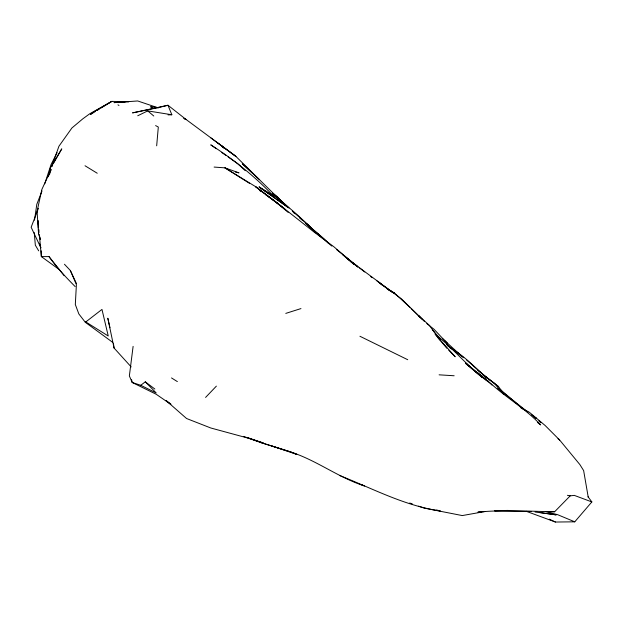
<?xml version="1.0" encoding="UTF-8"?>
<svg xmlns="http://www.w3.org/2000/svg" width="623" height="623" viewBox="0 0 623 623"><rect width="100%" height="100%" fill="white"/><g stroke="black" fill="none" stroke-linecap="round" stroke-linejoin="round"><path stroke-width="0.93" d="M38.751 229.521L38.548 233.376L40.355 239.645M156.669 145.813L158.312 127.037L155.61 125.589M133.112 346.365L129.358 375.918L132.177 382.467L156.155 394.234L170.866 404.35M34.506 220.192L36.812 204.282L42.021 190.957M48.103 176.8L50.588 167.548L61.77 148.866L53.617 163.133M44.739 183.847L51.024 164.597L57.098 152.658M49.334 174.993L51.117 169.464L41.873 189.415L37.069 211.376L38.548 233.376L38.392 229.723M52.659 164.807L51.701 166.489L58.944 146.218L71.91 127.98L82.836 118.806L89.689 113.814L111.813 101.37L128.727 101.868M38.416 208.347L31.15 227.239L40.892 247.845L39.389 243.258M51.701 166.489L55.026 158.74M526.233 511.296L555.436 522.035L574.764 521.825L591.85 501.928L588.019 496.733M205.582 397.427L216.376 386.128M574.764 521.825L557.484 514.629L545.919 511.732L554.649 511.74L570.209 495.846L574.297 495.386L591.85 501.928M85.787 321.943L101.97 309.421L108.246 335.999L85.787 321.943L85.312 322.301L78.841 313.937L75.321 304.515L76.395 284.61L70.344 270.499L64.449 264.238M131.593 379.672L132.177 382.467L140.767 385.294L145.299 381.829L154.839 389.025M95.335 111.509L90.39 114.554L93.006 112.319L111.813 101.37L101.105 107.966M96.986 110.497L99.454 108.978M137.73 115.769L147.737 110.894L171.839 114.764L167.984 105.256L132.535 112.88L158.312 107.6L150.478 106.837L152.277 107.343M285.778 313.392L300.956 308.587M159.192 107.39L167.984 105.256L186.051 119.46L235.915 156.412L281.9 201.829M481.634 511.802L477.942 512.129C503.501 509.552 529.067 511.374 554.649 511.74M483.479 511.631L485.333 511.467L462.266 515.571L423.936 508.041L418.594 506.149M125.052 102.11L113.978 102.624L137.706 100.965L158.351 107.911M168.054 114.881L171.839 114.764M494.67 510.696L501.406 510.556M505.253 510.478L508.134 510.416M75.149 286.572C65.804 277.11 56.724 267.547 48.999 256.598L41.359 256.614L39.654 237.9M494.693 510.915L531.364 511.545M439.098 374.828L454.151 375.762M214.102 167.073L224.919 167.844L239.022 172.867L235.33 172.01M535.048 511.997L556.222 514.894L539.541 512.449M567.421 495.316L570.209 495.846M436.559 509.972L440.259 510.946C404.693 505.845 372.609 488.525 339.543 475.474M260.001 442.322L291.455 452.158L260.001 442.322L243.671 436.435M271.908 445.998L296.719 454.385L292.327 452.532C317.644 461.082 339.005 477.771 364.439 485.948L360.951 484.476M248.071 437.798L263.311 443L248.912 438.351L210.823 428.001L186.557 418.508L166.068 400.55L170.78 403.992M409.685 503.002L412.356 503.945M184.26 118.697L186.051 119.46L183.715 118.323M549.354 519.169L555.436 522.035M359.923 336.256L407.73 359.72M140.767 385.294L156.194 392.934L145.299 381.829M520.322 407.512L529.386 412.294L545.102 425.47L559.633 440.017L579.865 464.571L583.634 470.575L588.244 497.271M388.705 290.092L394.655 293.238L409.802 307.248M386.408 288.41L394.655 293.238L386.26 287.99M85.024 165.757L97.235 173.241M449.681 347.665C463.761 355.359 474.812 367.04 486.361 377.927M171.512 377.935L177.36 381.603M117.965 104.835L118.97 105.482M534.612 417.223L536.193 418.282L531.699 414.926M447.618 345.757L457.087 352.26L463.722 357.688M485.395 379.438L488.588 381.626L491.921 385.03M216.306 148.71L210.761 144.847C233.477 159.332 254.869 176.387 273.419 195.996M221.843 152.573L225.806 155.329M228.182 156.988L237.674 163.608L245.252 170.71M370.724 276.62L372.274 277.702M376.946 280.95L382.265 284.828M533.903 416.686L536.193 418.282M112.786 342.424L85.312 322.301M249.496 183.341L224.919 167.844L255.461 186.573L275.639 201.797L314.023 232.021L333.936 246.825L351.8 262.065L401.531 298.931L422.511 319.591M259.799 190.615L261.38 191.728M265.343 194.524L275.639 201.797L288.13 212.373M59.356 269.642L41.359 256.614L41.141 250.804M210.823 137.862L235.915 156.412L217.77 143.002M446.418 344.488L461.37 355.998M272.477 193.114L277.126 196.533L285.513 205.582M383.768 285.941L392.046 292.078M527.961 412.13L497.738 388.331M477.802 370.319L498.486 386.556L502.364 391.82M498.486 386.556L482.802 374.672L494.195 383.153L503.649 394.382M384.85 286.907L378.504 282.032L382.148 285.03M359.51 267.913L364.743 271.978M336.646 249.652L357.267 266.177M558.115 438.826L559.633 440.017L558.224 438.74M352.595 262.914L357.867 267.057M347.922 259.191L346.489 257.953L357.82 266.924M426.802 323.563L434.044 329.302L447.54 343.608L444.799 340.874M467.164 364.346L465.669 363.162L482.07 377.312L465.965 363.809M342.697 254.784L353.708 264.121M537.602 422.487L540.624 424.909C525.968 408.945 506.935 398.253 491.025 383.698C471.019 370.412 456.129 351.349 437.712 336.116L440.173 339.037M465.529 363.116L488.588 381.626L477.241 372.531L480.076 375.108M346.489 257.953L351.24 261.816M466.674 360.094L487.326 378.169M147.737 110.894L153.78 116.018M299.64 217.902L302.428 220.277M500.728 389.912L523.258 409.124M350.788 261.66L353.654 264.129M331.771 246.077L305.893 223.509L324.085 238.796L328.718 243.601M293.402 212.342L294.866 213.619M293.192 211.82L307.248 224.155L316.056 232.955M307.108 224.451L323.703 239.193L306.602 223.836L319.887 236.125M442.743 338.826L462.562 356.963M288.955 208.074L273.318 194.049L281.876 201.86M223.969 147.939L221.819 146.008L223.859 148.033M271.823 195.349L259.106 186.962L287.725 207.186L259.106 186.962L279.532 199.399L297.701 215.153L315.067 231.46M259.113 179.354L242.292 163.732L252.058 172.812M292.351 211.189L294.975 213.642M411.172 308.533L424.458 321.468M538.887 420.837L540.904 422.76M446.823 348.241L435.142 334.317M448.755 350.212L455.195 356.761L437.689 337.199L440.009 339.971M432.362 329.668L439.129 337.65M131.165 366.9L114.056 348.031L107.826 318.221L109.96 327.706M420.478 317.722L418.57 315.557L429.411 325.401L438.958 338.686M48.999 256.598L64.169 275.716M38.681 250.835L35.332 245.182L34.265 232.589M70.344 270.499L76.419 283.504M40.308 238.983L39.062 234.505M113.487 343.732L114.056 348.031M38.291 224.303L38.011 220.597L38.315 227.901M38.712 229.871L38.922 232.652M284.68 208.892L255.461 186.573L284.68 208.892"/></g></svg>
